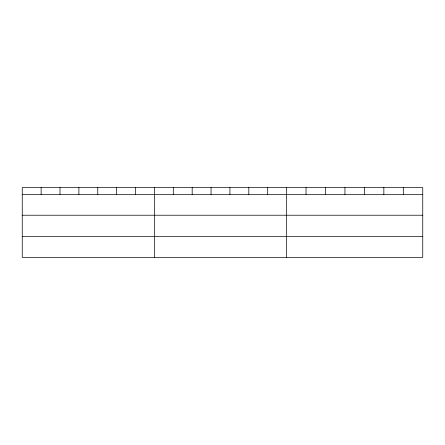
<?xml version="1.0" encoding="UTF-8"?>
<svg xmlns="http://www.w3.org/2000/svg" width="445" height="445" viewBox="0 0 445 445"><rect width="100%" height="100%" fill="white"/><g stroke="black" fill="none" stroke-linecap="round" stroke-linejoin="round"><path stroke-width="0.67" d="M422.75 215.224L422.75 187.606L22.25 187.606L22.25 257.394L422.75 257.394L422.75 215.224L22.25 215.224M22.25 194.454L422.75 194.454M22.25 236.623L422.75 236.623M403.298 187.606L403.298 194.454M383.846 187.606L383.846 194.454M364.394 187.606L364.394 194.454M344.936 187.606L344.936 194.454M325.484 187.606L325.484 194.454M306.032 187.606L306.032 194.454M286.58 187.606L286.58 257.394M267.701 187.606L267.701 194.454M248.816 187.606L248.816 194.454M229.937 187.606L229.937 194.454M211.058 187.606L211.058 194.454M192.179 187.606L192.179 194.454M173.294 187.606L173.294 194.454M154.415 187.606L154.415 257.394M135.536 187.606L135.536 194.454M116.651 187.606L116.651 194.454M97.772 187.606L97.772 194.454M78.893 187.606L78.893 194.454M60.014 187.606L60.014 194.454M41.129 187.606L41.129 194.454"/></g></svg>
